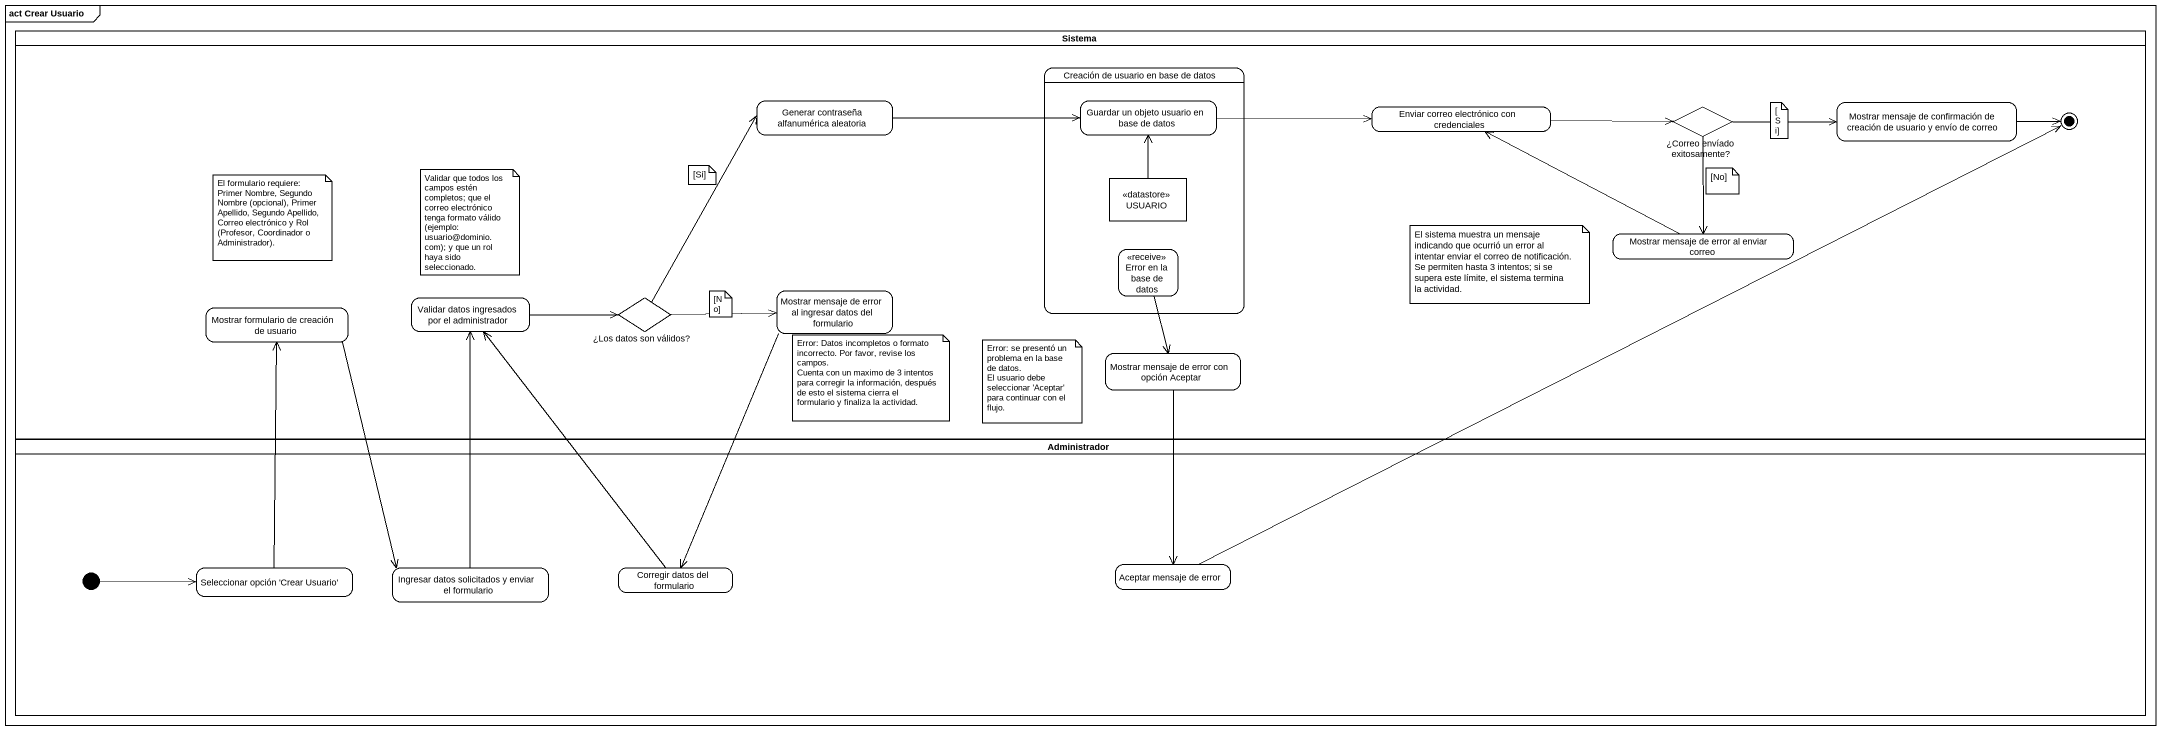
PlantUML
@startuml
mainframe act Crear Usuario
hide empty description
state Sistema <<partition>> {
  state "Creación de usuario en base de datos" as Creación_de_usuario_en_base {
    state "Guardar un objeto usuario en base de datos" as Guardar_un_objeto_usuario
    state USUARIO <<datastore>>
    state "Error en la base de datos" as Error_en_la_base_de_datos <<receive>>
  }
  state "Generar contraseña alfanumérica aleatoria" as Generar_contraseña
  state "Enviar correo electrónico con credenciales" as Enviar_correo_electrónico
  state "¿Correo envíado exitosamente?" as Correo_envíado_exitosamente <<choice>>
  state "Mostrar mensaje de confirmación de creación de usuario y envío de correo" as Mostrar_mensaje_de
  state final1 <<end>>
  state "Mostrar mensaje de error al enviar correo" as Mostrar_mensaje_de_error_al
  state "Mostrar formulario de creación de usuario" as Mostrar_formulario_de
  state "Validar datos ingresados por el administrador" as Validar_datos_ingresados
  state "¿Los datos son válidos?" as Los_datos_son_válidos <<choice>>
  state "Mostrar mensaje de error al ingresar datos del formulario" as Mostrar_mensaje_de_error_al_2
  state "Mostrar mensaje de error con opción Aceptar" as Mostrar_mensaje_de_error
}
state Administrador <<partition>> {
  state "Seleccionar opción 'Crear Usuario'" as Seleccionar_opción_Crear
  state "Ingresar datos solicitados y enviar el formulario" as Ingresar_datos_solicitados
  state "Corregir datos del formulario" as Corregir_datos_del
  state "Aceptar mensaje de error" as Aceptar_mensaje_de_error
  [*] -right-> Seleccionar_opción_Crear
}
Generar_contraseña -right-> Guardar_un_objeto_usuario
Guardar_un_objeto_usuario -right-> Enviar_correo_electrónico
Enviar_correo_electrónico -right-> Correo_envíado_exitosamente
Correo_envíado_exitosamente -right-> Mostrar_mensaje_de
Correo_envíado_exitosamente --> Mostrar_mensaje_de_error_al
Mostrar_mensaje_de -right-> final1
USUARIO -up-> Guardar_un_objeto_usuario
Mostrar_mensaje_de_error_al -left-> Enviar_correo_electrónico
Error_en_la_base_de_datos --> Mostrar_mensaje_de_error
Mostrar_formulario_de --> Ingresar_datos_solicitados
Validar_datos_ingresados -right-> Los_datos_son_válidos
Los_datos_son_válidos -up-> Generar_contraseña
Los_datos_son_válidos -right-> Mostrar_mensaje_de_error_al_2
Mostrar_mensaje_de_error_al_2 --> Corregir_datos_del
Mostrar_mensaje_de_error --> Aceptar_mensaje_de_error
Seleccionar_opción_Crear -up-> Mostrar_formulario_de
Ingresar_datos_solicitados -up-> Validar_datos_ingresados
Corregir_datos_del -up-> Validar_datos_ingresados
Aceptar_mensaje_de_error -right-> final1
note as N1
  [Si]
end note
note as N2
  Validar que todos los campos estén completos; que el correo electrónico tenga formato válido (ejemplo: usuario@dominio.com); y que un rol haya sido seleccionado.
end note
note as N3
  [Si]
end note
note as N4
  [No]
end note
note as N5
  El formulario requiere: Primer Nombre, Segundo Nombre (opcional), Primer Apellido, Segundo Apellido, Correo electrónico y Rol (Profesor, Coordinador o Administrador).
end note
note as N6
  El sistema muestra un mensaje indicando que ocurrió un error al intentar enviar el correo de notificación.
  Se permiten hasta 3 intentos; si se supera este límite, el sistema termina la actividad.
end note
note as N7
  [No]
end note
note as N8
  Error: Datos incompletos o formato incorrecto. Por favor, revise los campos.
  Cuenta con un maximo de 3 intentos para corregir la información, después de esto el sistema cierra el formulario y finaliza la actividad.
end note
note as N9
  Error: se presentó un problema en la base de datos.
  El usuario debe seleccionar 'Aceptar' para continuar con el flujo.
end note
@enduml
